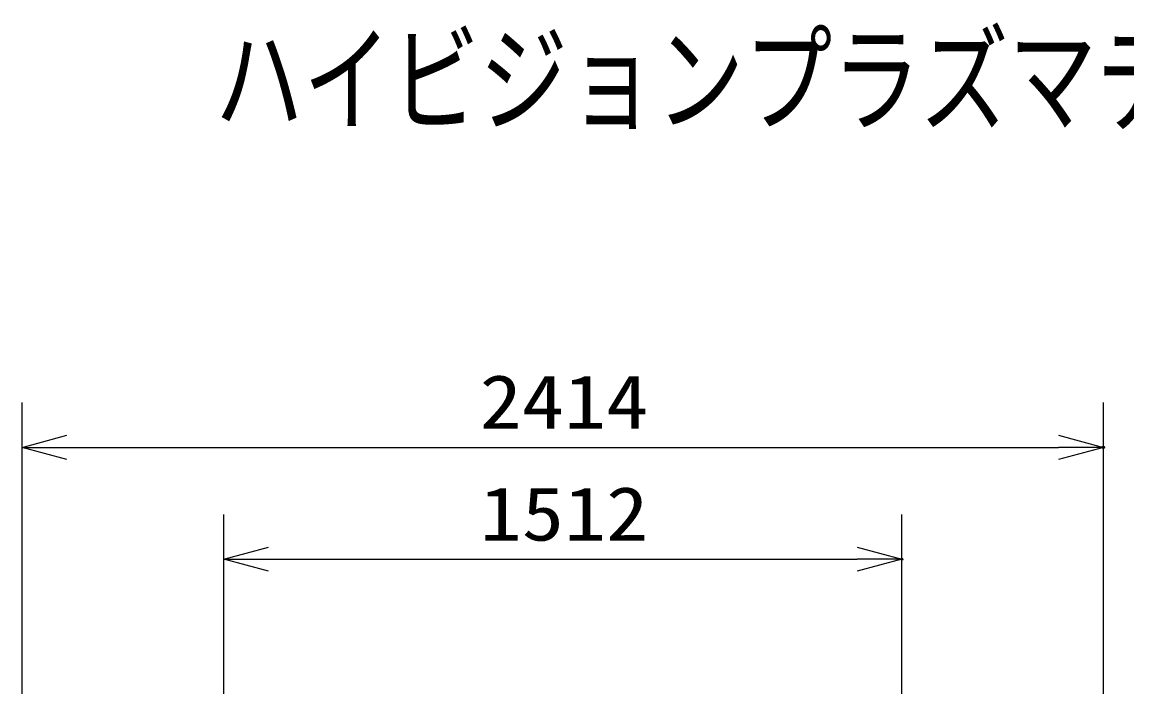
# Model space of a CAD drawing. Units: millimetres, scale not verified. Extents: x -63 to 63, y -57 to 57.
# Drawn here: x -44.12 to 5.21, y 27.41 to 57.39 of the extents above; entities that cross this region are included whole.
import ezdxf
from ezdxf.enums import TextEntityAlignment as Align

# ---------------------------------------------------------------- set-up
doc = ezdxf.new("R2010")
doc.units = ezdxf.units.MM
doc.header["$LTSCALE"] = 0.190236
doc.header["$PDMODE"] = 32
doc.header["$PDSIZE"] = 0.0951
doc.linetypes.add('DASHED1', pattern=[1.8, 1.2, -0.6])
for name, color, linetype in [('0-0_MOJI1', 2, 'Continuous'), ('0-2_GAIKEI', 1, 'DASHED1'), ('0-3_LY_1', 7, 'Continuous'), ('0-4_WAKU', 7, 'Continuous')]:
    doc.layers.add(name, color=color, linetype=linetype)
doc.styles.add('ＭＳ ゴシック', font='')
doc.styles.get('ＭＳ ゴシック').set_extended_font_data('MS Gothic')

# ---------------------------------------------------------------- blocks, each defined once
blk = doc.blocks.new('_OPEN30')
at = {"layer": '0-3_LY_1'}
blk.add_line((0, 0), (-1, 0), dxfattribs=at)
blk.add_lwpolyline([(-1, 0.26795), (0, 0), (-1, -0.26795)], dxfattribs=at)

msp = doc.modelspace()

# ---------------------------------------------------------------- linework, layer by layer
at = {"layer": '0-2_GAIKEI', "color": 3, "linetype": 'Continuous'}
for p, q in [((-35.1162, 27.4204), (-35.1162, 35.4204)), ((-4.8362, 27.4204), (-4.8362, 35.4204)), ((-33.1162, 33.4204), (-6.8362, 33.4204))]:
    msp.add_line(p, q, dxfattribs=at)
at = {"layer": '0-3_LY_1', "color": 3}
for p, q in [((-44.1162, 27.4136), (-44.1162, 40.4137)), ((4.1638, 27.4136), (4.1638, 40.4137)), ((-42.1162, 38.4137), (2.1638, 38.4137))]:
    msp.add_line(p, q, dxfattribs=at)
at = {"layer": '0-3_LY_1'}
msp.add_point((-4.8362, 33.4204), dxfattribs=at)
at = {"layer": '0-4_WAKU'}
msp.add_point((4.1638, 38.4137), dxfattribs=at)

# ---------------------------------------------------------------- block references
at = {"layer": '0-2_GAIKEI', "xscale": 2, "yscale": 2, "rotation": 180}
msp.add_blockref('_OPEN30', (-35.1162, 33.4204), dxfattribs=at)
at = {"layer": '0-2_GAIKEI', "xscale": 2, "yscale": 2}
msp.add_blockref('_OPEN30', (-4.8362, 33.4204), dxfattribs=at)
at = {"layer": '0-3_LY_1', "xscale": 2, "yscale": 2, "rotation": 180}
msp.add_blockref('_OPEN30', (-44.1162, 38.4137), dxfattribs=at)
at = {"layer": '0-3_LY_1', "xscale": 2, "yscale": 2}
msp.add_blockref('_OPEN30', (4.1638, 38.4137), dxfattribs=at)

# ---------------------------------------------------------------- texts
at = {"layer": '0-0_MOJI1', "style": 'ＭＳ ゴシック', "width": 0.75}
msp.add_text('ハイビジョンプラズマディスプレイ垂直壁掛け金具付', height=3.848, dxfattribs=at).set_placement((-35.5001, 51.7599), align=Align.BOTTOM_LEFT)
at = {"layer": '0-2_GAIKEI', "color": 3, "style": 'ＭＳ ゴシック', "width": 1.15}
msp.add_text('1512', height=2.406, dxfattribs=at).set_placement((-23.6835, 33.53), align=Align.BOTTOM_LEFT)
at = {"layer": '0-3_LY_1', "color": 3, "style": 'ＭＳ ゴシック', "width": 1.15}
msp.add_text('2414', height=2.406, dxfattribs=at).set_placement((-23.6835, 38.5232), align=Align.BOTTOM_LEFT)

doc.saveas('drawing.dxf')
